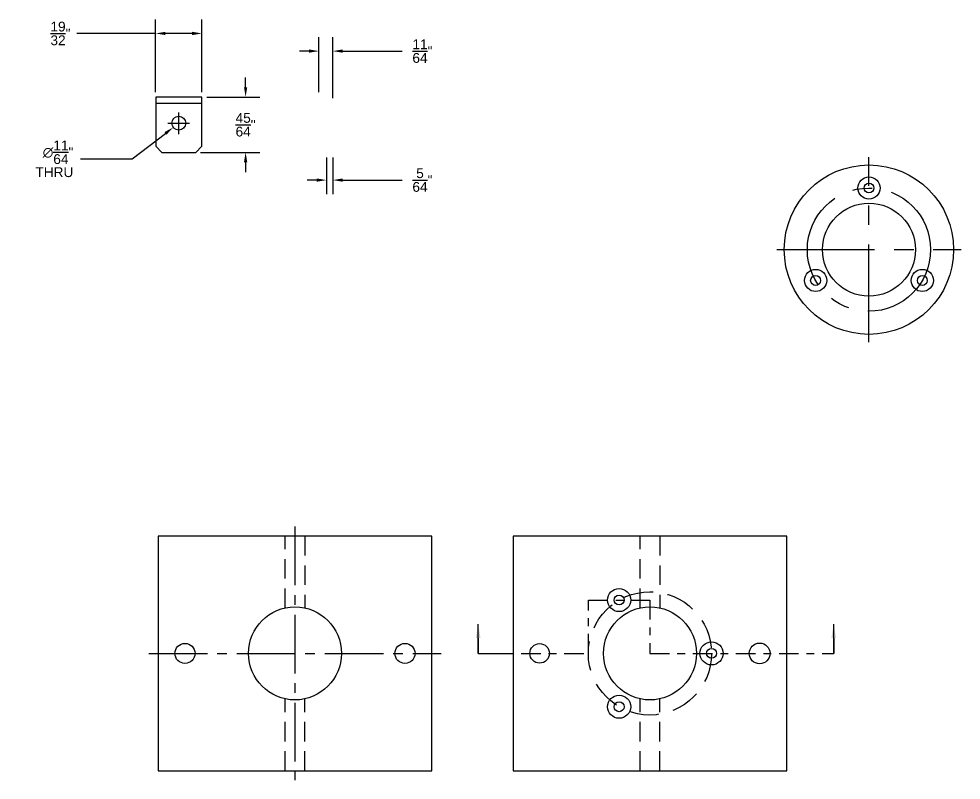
# Model space of a CAD drawing. Header units: inches. Extents: x -0.1 to 44.5, y -2.5 to 33.3.
# Drawn here: x 4.67 to 16.71, y 12.8 to 22.53 of the extents above; entities that cross this region are included whole.
import ezdxf
from ezdxf import colors
from ezdxf.entities.mleader import LeaderData, LeaderLine
from ezdxf.math import Vec2, Vec3

# ---------------------------------------------------------------- set-up
doc = ezdxf.new("R2010")
doc.units = ezdxf.units.IN
doc.header["$MEASUREMENT"] = 0
for name, pattern in [('CENTER', [2, 1.25, -0.25, 0.25, -0.25]), ('CENTER2', [1.125, 0.75, -0.125, 0.125, -0.125]), ('DASHED', [0.75, 0.5, -0.25]), ('HIDDEN', [0.375, 0.25, -0.125]), ('PHANTOM', [2.5, 1.25, -0.25, 0.25, -0.25, 0.25, -0.25])]:
    doc.linetypes.add(name, pattern=pattern)
for name, color, linetype in [('Anno Center', 1, 'CENTER'), ('Anno Dash', 1, 'DASHED'), ('CENTER', 40, 'CENTER'), ('dim', 140, 'Continuous'), ('Hidden', 140, 'HIDDEN'), ('Material', 140, 'Continuous'), ('Section', 1, 'PHANTOM')]:
    doc.layers.add(name, color=color, linetype=linetype)
doc.styles.get("Standard").update_dxf_attribs({"font": 'arial.ttf'})
doc.dimstyles.get("Standard").update_dxf_attribs({"dimtxt": 0.125, "dimasz": 0.125, "dimexe": 0.18, "dimexo": 0.0625, "dimgap": 0.09, "dimtad": 0, "dimtih": 1, "dimtoh": 1, "dimdec": 6, "dimzin": 0, "dimdsep": 46, "dimlunit": 4, "dimtxsty": 'Standard', "dimcen": 0.09, "dimadec": 0, "dimazin": 0, "dimtfac": 1, "dimtdec": 6, "dimtofl": 0, "dimtmove": 0, "dimatfit": 3, "dimfxl": 1, "dimtolj": 1, "dimtzin": 0, "dimarcsym": 0})

# ---------------------------------------------------------------- blocks, each defined once
blk = doc.blocks.new('*U15')
at = {"layer": 'Anno Center', "color": 0, "linetype": 'CENTER2', "transparency": 16777216}
blk.add_line((0, 1.62), (0, -1.62), dxfattribs=at)
blk = doc.blocks.new('*U16')
at = {"layer": 'Anno Center', "color": 0, "linetype": 'CENTER2', "transparency": 16777216}
blk.add_line((-1.87, 0), (1.87, 0), dxfattribs=at)
blk = doc.blocks.new('*D46')
at = {"layer": 'DEFPOINTS', "color": 0, "transparency": 16777216}
for p in [(7.007, 22.339), (6.416, 21.526), (7.007, 21.526)]:
    blk.add_point(p, dxfattribs=at)
at = {"layer": 'dim', "color": 0, "lineweight": -2, "transparency": 16777216}
for p, q in [((6.416, 21.589), (6.416, 22.519)), ((7.007, 21.589), (7.007, 22.519)), ((6.416, 22.339), (5.409, 22.339)), ((6.882, 22.339), (6.541, 22.339))]:
    blk.add_line(p, q, dxfattribs=at)
at = {"layer": 'dim', "color": 0, "transparency": 16777216}
for points in [[(6.541, 22.36), (6.541, 22.318), (6.416, 22.339)], [(6.882, 22.36), (6.882, 22.318), (7.007, 22.339)]]:
    blk.add_solid(points, dxfattribs=at)
at = {"layer": 'dim', "color": 0, "transparency": 16777216, "insert": (5.175, 22.339), "char_height": 0.125, "attachment_point": 5}
blk.add_mtext('\\A1; {\\H1x;\\S19/32;}"', dxfattribs=at)
blk = doc.blocks.new('*D47')
at = {"layer": 'DEFPOINTS', "color": 0, "transparency": 16777216}
for p in [(8.68, 22.113), (8.503, 21.526), (8.68, 21.447)]:
    blk.add_point(p, dxfattribs=at)
at = {"layer": 'dim', "color": 0, "lineweight": -2, "transparency": 16777216}
for p, q in [((8.503, 21.589), (8.503, 22.293)), ((8.68, 21.51), (8.68, 22.293)), ((8.378, 22.113), (8.253, 22.113)), ((8.805, 22.113), (9.567, 22.113))]:
    blk.add_line(p, q, dxfattribs=at)
at = {"layer": 'dim', "color": 0, "transparency": 16777216}
for points in [[(8.378, 22.134), (8.378, 22.093), (8.503, 22.113)], [(8.805, 22.134), (8.805, 22.093), (8.68, 22.113)]]:
    blk.add_solid(points, dxfattribs=at)
at = {"layer": 'dim', "color": 0, "transparency": 16777216, "insert": (9.802, 22.113), "char_height": 0.125, "attachment_point": 5}
blk.add_mtext('\\A1; {\\H1x;\\S11/64;}"', dxfattribs=at)
blk = doc.blocks.new('*D48')
at = {"layer": 'DEFPOINTS', "color": 0, "transparency": 16777216}
for p in [(8.601, 20.818), (8.68, 20.818), (8.68, 20.465)]:
    blk.add_point(p, dxfattribs=at)
at = {"layer": 'dim', "color": 0, "lineweight": -2, "transparency": 16777216}
for p, q in [((8.601, 20.755), (8.601, 20.285)), ((8.68, 20.755), (8.68, 20.285)), ((8.476, 20.465), (8.351, 20.465)), ((8.805, 20.465), (9.567, 20.465))]:
    blk.add_line(p, q, dxfattribs=at)
at = {"layer": 'dim', "color": 0, "transparency": 16777216}
for points in [[(8.476, 20.485), (8.476, 20.444), (8.601, 20.465)], [(8.805, 20.485), (8.805, 20.444), (8.68, 20.465)]]:
    blk.add_solid(points, dxfattribs=at)
at = {"layer": 'dim', "color": 0, "transparency": 16777216, "insert": (9.802, 20.465), "char_height": 0.125, "attachment_point": 5}
blk.add_mtext('\\A1; {\\H1x;\\S5/64;}"', dxfattribs=at)
blk = doc.blocks.new('*D49')
at = {"layer": 'DEFPOINTS', "color": 0, "transparency": 16777216}
for p in [(6.782, 21.245), (6.641, 21.138)]:
    blk.add_point(p, dxfattribs=at)
at = {"layer": 'dim', "color": 0, "lineweight": -2, "transparency": 16777216}
for p, q in [((6.711, 21.102), (6.711, 21.282)), ((6.621, 21.192), (6.801, 21.192)), ((6.116, 20.736), (6.542, 21.062)), ((5.454, 20.736), (6.116, 20.736))]:
    blk.add_line(p, q, dxfattribs=at)
at = {"layer": 'dim', "color": 0, "transparency": 16777216}
blk.add_solid([(6.529, 21.078), (6.554, 21.045), (6.641, 21.138)], dxfattribs=at)
at = {"layer": 'dim', "color": 0, "transparency": 16777216, "insert": (5.364, 20.736), "char_height": 0.125, "attachment_point": 6}
blk.add_mtext('\\A1; ∅{\\H1x;\\S11/64;}"\\PTHRU', dxfattribs=at)
blk = doc.blocks.new('*D50')
at = {"layer": 'DEFPOINTS', "color": 0, "transparency": 16777216}
for p in [(7.007, 21.526), (7.566, 21.526), (6.928, 20.818)]:
    blk.add_point(p, dxfattribs=at)
at = {"layer": 'dim', "color": 0, "lineweight": -2, "transparency": 16777216}
for p, q in [((7.566, 21.651), (7.566, 21.776)), ((7.069, 21.526), (7.746, 21.526)), ((6.99, 20.818), (7.746, 20.818)), ((7.566, 20.693), (7.566, 20.568))]:
    blk.add_line(p, q, dxfattribs=at)
at = {"layer": 'dim', "color": 0, "transparency": 16777216}
for points in [[(7.545, 21.651), (7.587, 21.651), (7.566, 21.526)], [(7.545, 20.693), (7.587, 20.693), (7.566, 20.818)]]:
    blk.add_solid(points, dxfattribs=at)
at = {"layer": 'dim', "color": 0, "transparency": 16777216, "insert": (7.566, 21.172), "char_height": 0.125, "attachment_point": 5}
blk.add_mtext('\\A1;{\\H1x;\\S45/64;}"', dxfattribs=at)
blk = doc.blocks.new('NM-9D tab')
for p, q in [((0.295, 0.709), (-0.295, 0.709)), ((-0.295, 0.709), (-0.295, 0.63)), ((-0.295, 0.63), (0.295, 0.63)), ((-0.295, 0.63), (-0.295, 0.079)), ((0.295, 0.63), (0.295, 0.709)), ((0.295, 0.079), (0.295, 0.63)), ((-0.295, 0.079), (-0.217, 0)), ((-0.217, 0), (0.217, 0)), ((0.217, 0), (0.295, 0.079))]:
    blk.add_line(p, q)
blk.add_circle((0, 0.374), 0.0886)
at = {"layer": 'CENTER', "ltscale": 0.5}
for p, q in [((0, 0.236), (0, 0.512)), ((-0.139, 0.374), (0.139, 0.374))]:
    blk.add_line(p, q, dxfattribs=at)
at = {"layer": 'CENTER'}
blk.add_line((0, 0.374), (0, 0.374), dxfattribs=at)

msp = doc.modelspace()

# ---------------------------------------------------------------- linework, layer by layer
for centre, radius in [((15.5340049, 19.5755403), 1.0826772), ((15.5340049, 20.3629418), 0.1417323), ((15.5340049, 20.3629418), 0.0629921), ((15.5340049, 19.5755403), 0.5944882), ((14.8520951, 19.1818395), 0.1417323), ((16.2159147, 19.1818395), 0.1417323), ((14.8520951, 19.1818395), 0.0629921), ((16.2159147, 19.1818395), 0.0629921), ((8.1971927, 14.4155006), 0.5944882)]:
    msp.add_circle(centre, radius)
at = {"layer": 'Anno Center', "ltscale": 0.2}
msp.add_lwpolyline([(10.5393805, 14.4155006), (11.947162, 14.4155006), (11.947162, 15.0974103), (12.7345636, 15.0974103), (12.7345636, 14.4155006), (15.0834927, 14.4155006)], dxfattribs=at)
at = {"layer": 'Anno Dash', "ltscale": 0.75}
msp.add_circle((12.7345636, 14.4155006), 0.7874016, dxfattribs=at)
at = {"layer": 'CENTER'}
for p, q in [((15.5340049, 18.3915553), (15.5340049, 20.7581828)), ((14.3559215, 19.5755403), (16.7128074, 19.5755403))]:
    msp.add_line(p, q, dxfattribs=at)
msp.add_circle((15.5340049, 19.5755403), 0.7874016, dxfattribs=at)
at = {"layer": 'Hidden'}
for p, q in [((8.0721927, 14.9966986), (8.0721927, 15.9155006)), ((8.3221927, 15.9155006), (8.3221927, 14.9966986)), ((12.6095636, 14.9966986), (12.6095636, 15.9155006)), ((12.8595636, 15.9155006), (12.8595636, 14.9966986)), ((8.0721927, 12.9155006), (8.0721927, 13.8343025)), ((8.3221927, 12.9155006), (8.3221927, 13.8343025)), ((12.6095636, 12.9155006), (12.6095636, 13.8343025)), ((12.8595636, 12.9155006), (12.8595636, 13.8343025))]:
    msp.add_line(p, q, dxfattribs=at)
at = {"layer": 'Material'}
for points in [[(6.4471927, 12.9155006), (9.9471927, 12.9155006), (9.9471927, 15.9155006), (6.4471927, 15.9155006)], [(10.9845636, 12.9155006), (14.4845636, 12.9155006), (14.4845636, 15.9155006), (10.9845636, 15.9155006)]]:
    msp.add_lwpolyline(points, close=True, dxfattribs=at)
for centre, radius in [((12.3408628, 15.0974103), 0.1476), ((12.3408628, 15.0974103), 0.0629921), ((12.7345636, 14.4155006), 0.5944882), ((6.7909427, 14.4155006), 0.1285), ((9.6034427, 14.4155006), 0.1285), ((11.3244073, 14.4155006), 0.125), ((13.5219651, 14.4155006), 0.1476), ((13.5219651, 14.4155006), 0.0629921), ((14.1369073, 14.4155006), 0.1328125), ((12.3408628, 13.7335908), 0.1476), ((12.3408628, 13.7335908), 0.0629921)]:
    msp.add_circle(centre, radius, dxfattribs=at)
at = {"layer": 'Section'}
for points in [[(10.5393805, 14.4155006), (10.5393805, 14.7905006)], [(15.0834927, 14.4155006), (15.0834927, 14.7905006)]]:
    msp.add_lwpolyline(points, dxfattribs=at)
at = {"layer": 'Section', "linetype": 'ByBlock', "lineweight": -2}
msp.add_lwpolyline([(15.0834927, 14.6105006), (15.0834927, 14.4155006)], dxfattribs=at)
at = {"layer": 'Section'}
msp.add_solid([(15.0534927, 14.6105006), (15.0834927, 14.7905006), (15.1134927, 14.6105006)], dxfattribs=at)

# ---------------------------------------------------------------- block references
at = {"layer": 'Anno Center', "linetype": 'CENTER2'}
for name in ['*U15', '*U16']:
    msp.add_blockref(name, (8.1971927, 14.4155006), dxfattribs=at)
at = {"layer": 'Material'}
msp.add_blockref('NM-9D tab', (6.711278, 20.8175683), dxfattribs=at)

# ---------------------------------------------------------------- dimensions: what is measured, and where the dimension line sits
at = {"layer": 'dim'}
for base, p1, p2, picture, middle in [((7.0065536, 22.3390741), (6.4160024, 21.5262297), (7.0065536, 21.5262297), '*D46', (5.174931, 22.3390741)), ((8.6797573, 22.1134866), (8.502592, 21.5262297), (8.6797573, 21.4474895), '*D47', (9.8017811, 22.1134866)), ((8.6797573, 20.464502), (8.6010172, 20.8175683), (8.6797573, 20.8175683), '*D48', (9.8017811, 20.464502))]:
    dim = msp.add_linear_dim(base=base, p1=p1, p2=p2, text=' <>', dimstyle='Standard', override={"dimscale": 0, "dimtix": 0, "dimtofl": 0, "dimtmove": 0, "dimatfit": 3}, dxfattribs=at)
    dim.commit()
    dim.dimension.update_dxf_attribs({"geometry": picture, "text_midpoint": middle, "dimtype": 160})
dim = msp.add_linear_dim(base=(7.5657917, 21.5262297), p1=(6.9278134, 20.8175683), p2=(7.0065536, 21.5262297), angle=90, dimstyle='Standard', override={"dimscale": 0, "dimtix": 0, "dimtofl": 0, "dimtmove": 0, "dimatfit": 3}, dxfattribs=at)
dim.commit()
dim.dimension.update_dxf_attribs({"geometry": '*D50', "text_midpoint": (7.5657917, 21.171899)})
dim = msp.add_diameter_dim_2p(p1=(6.7816397, 21.2453997), p2=(6.6409163, 21.1377684), text=' <>\\PTHRU', dimstyle='Standard', override={"dimscale": 0, "dimtix": 0, "dimtofl": 0, "dimtmove": 0, "dimatfit": 3}, dxfattribs=at)
dim.commit()
dim.dimension.update_dxf_attribs({"geometry": '*D49', "text_midpoint": (5.1306618, 20.7361225), "dimtype": 163})

# ---------------------------------------------------------------- leaders
at = {"layer": 'Section'}
ml = msp.add_multileader_mtext('Standard', dxfattribs=at)
ml.set_content('', color=256)
ml.set_leader_properties()
ml.build(insert=Vec2(0, 0))
ml.multileader.update_dxf_attribs({"dogleg_length": 0.36, "arrow_head_size": 0.18})
ctx = ml.context
ctx.base_point, ctx.char_height, ctx.arrow_head_size, ctx.landing_gap_size, ctx.plane_origin = Vec3(10.8993805, 14.4155006), 0.18, 0.18, 0.09, Vec3(10.5393805, 14.7905006)
notes = []
notes.append((ctx, [(0, (1, 1, 0), (10.5393805, 14.4155006), (1, 0), 0.36, [(0, [(10.5393805, 14.7905006)], 0, [])])]))
ctx.mtext.insert, ctx.mtext.flow_direction = Vec3(10.9893805, 14.5055006), 5
for ctx, leaders in notes:
    for number, flags, end, landing, length, lines in leaders:
        leader = LeaderData()
        leader.index, (leader.has_last_leader_line, leader.has_dogleg_vector, leader.attachment_direction) = number, flags
        leader.last_leader_point, leader.dogleg_vector, leader.dogleg_length = Vec3(end), Vec3(landing), length
        for number, points, colour, breaks in lines:
            line = LeaderLine()
            line.index, line.vertices, line.color, line.breaks = number, Vec3.list(points), colors.encode_raw_color(colour), breaks
            leader.lines.append(line)
        ctx.leaders.append(leader)

doc.saveas('drawing.dxf')
